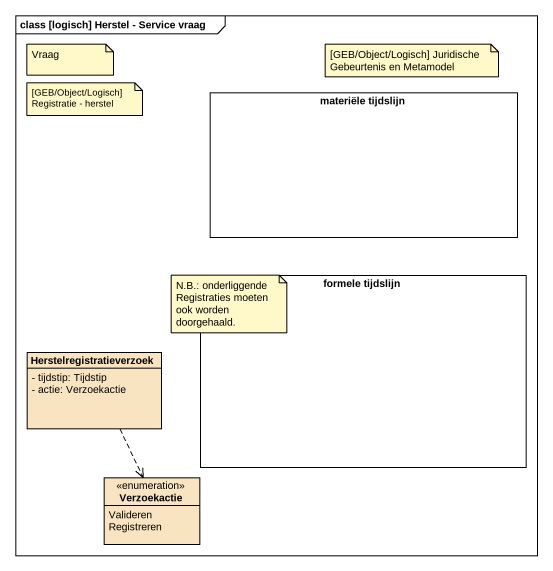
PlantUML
@startuml
mainframe class [logisch] Herstel - Service vraag
allowmixing
hide circle
hide empty members
skinparam classAttributeIconSize 0
rectangle "materiële tijdslijn" as materiële_tijdslijn
rectangle "formele tijdslijn" as formele_tijdslijn
class Herstelregistratieverzoek #F8E4C0 {
  - tijdstip: Tijdstip
  - actie: Verzoekactie
}
enum Verzoekactie #F8E4C0 {
  Valideren
  Registreren
}
Herstelregistratieverzoek ..> Verzoekactie
note as N1
  Vraag
end note
note as N2
  [GEB/Object/Logisch] Juridische Gebeurtenis en Metamodel
end note
note as N3
  [GEB/Object/Logisch] Registratie - herstel
end note
note as N4
  N.B.: onderliggende Registraties moeten ook worden doorgehaald.
end note
@enduml
